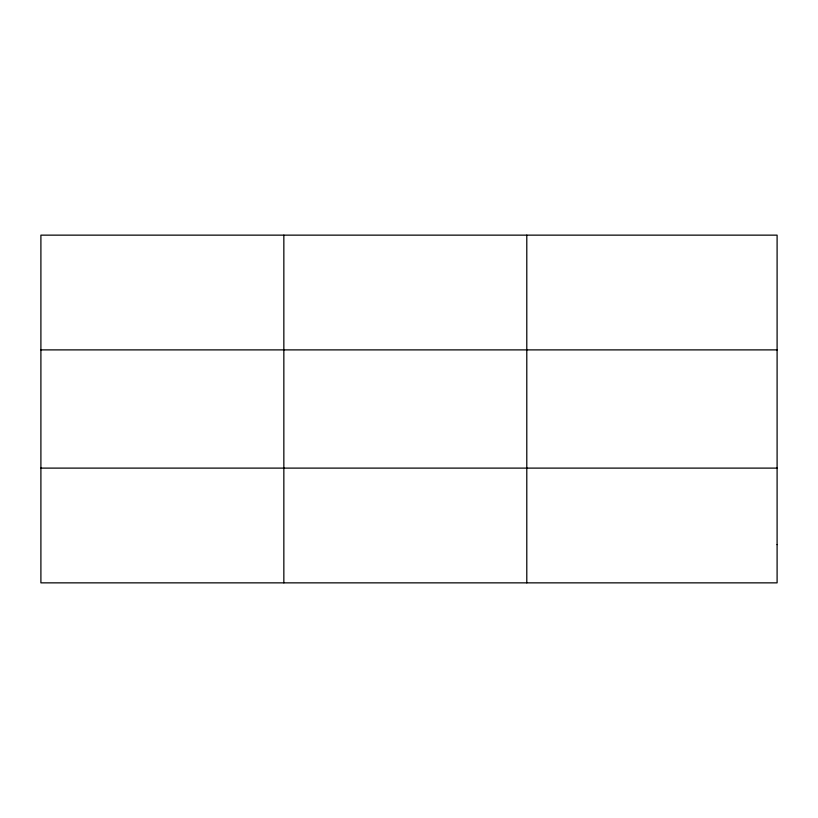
<?xml version="1.0" encoding="UTF-8"?>
<svg xmlns="http://www.w3.org/2000/svg" width="818" height="818" viewBox="0 0 818 818"><rect width="100%" height="100%" fill="white"/><g stroke="black" fill="none" stroke-linecap="round" stroke-linejoin="round"><path stroke-width="1.23" d="M283.846 582.856L283.846 235.144M526.792 582.856L526.792 235.144M40.9 349.889L777.1 349.889M40.9 468.111L777.1 468.111M777.1 544.604L777.1 582.856L40.9 582.856L40.9 235.144L777.1 235.144L777.1 544.604"/></g></svg>
